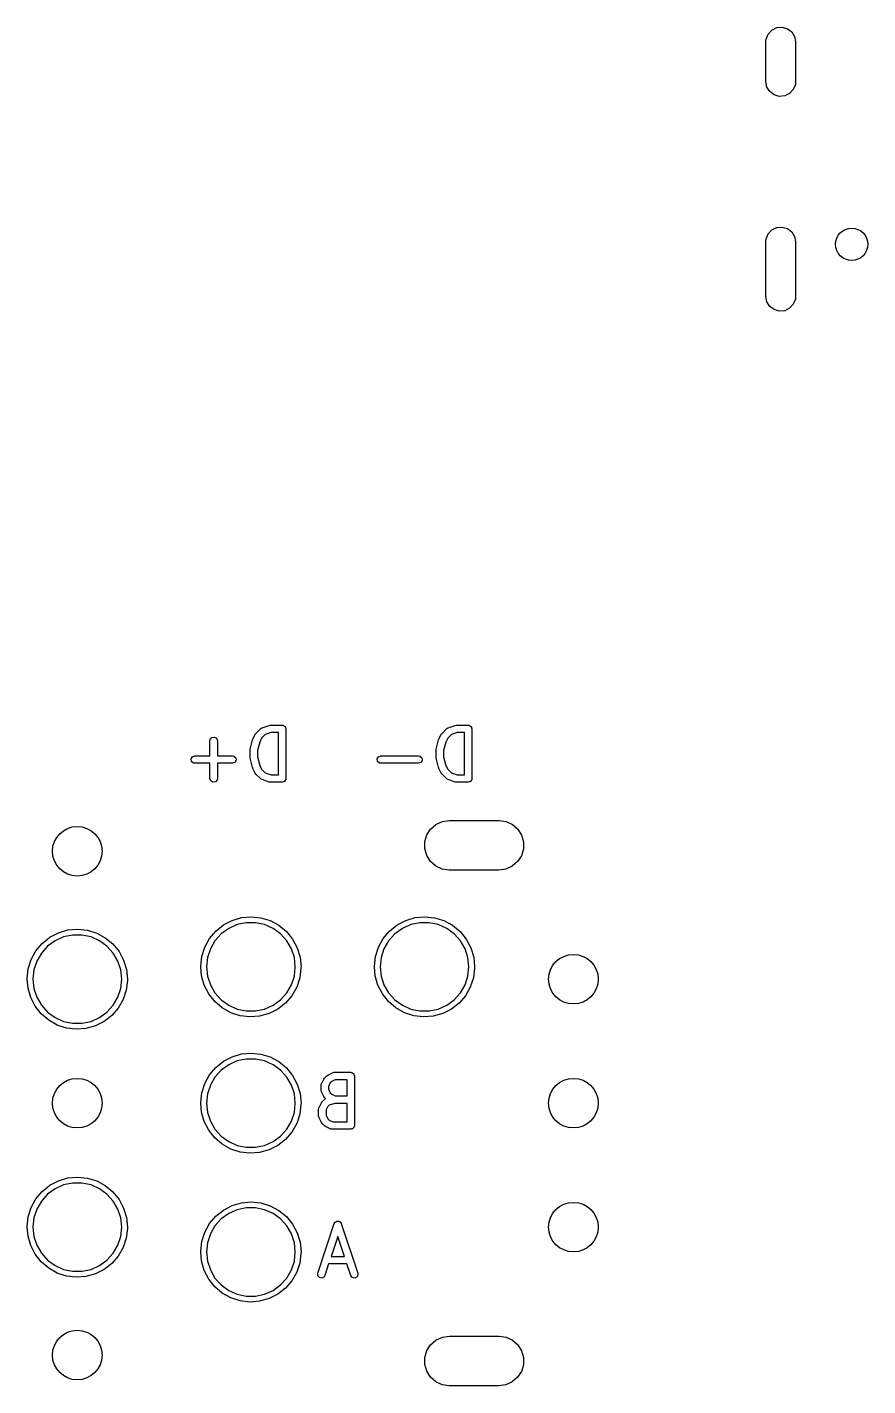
# Model space of a CAD drawing. Extents: x 4.55 to 6.23, y -4.66 to -2.22.
# Drawn here: x 4.645 to 5.312, y -3.295 to -2.217 of the extents above; entities that cross this region are included whole.
import ezdxf

# ---------------------------------------------------------------- set-up
doc = ezdxf.new("R2010")
doc.units = 0
doc.header["$MEASUREMENT"] = 0
doc.layers.add('BLACK', color=7, linetype='CONTINUOUS')

msp = doc.modelspace()

# ---------------------------------------------------------------- linework, layer by layer
at = {"layer": 'BLACK', "linetype": 'CONTINUOUS'}
for p, q in [((5.23172, -2.22605), (5.23332, -2.22204)), ((5.23332, -2.22204), (5.23627, -2.21886)), ((5.23627, -2.21886), (5.24015, -2.21697)), ((5.24015, -2.21697), (5.24446, -2.21659)), ((5.24446, -2.21659), (5.24861, -2.21779)), ((5.24861, -2.21779), (5.25206, -2.22041)), ((5.25206, -2.22041), (5.25433, -2.22409)), ((5.2315, -2.22835), (5.23172, -2.22605)), ((5.2315, -2.25984), (5.2315, -2.22835)), ((5.25433, -2.22409), (5.25512, -2.22835)), ((5.25512, -2.22835), (5.25512, -2.25984)), ((5.23229, -2.26409), (5.2315, -2.25984)), ((5.23456, -2.26778), (5.23229, -2.26409)), ((5.25489, -2.26214), (5.25329, -2.26615)), ((5.25512, -2.25984), (5.25489, -2.26214)), ((5.238, -2.27039), (5.23456, -2.26778)), ((5.24215, -2.2716), (5.238, -2.27039)), ((5.24646, -2.27122), (5.24215, -2.2716)), ((5.25035, -2.26932), (5.24646, -2.27122)), ((5.25329, -2.26615), (5.25035, -2.26932)), ((5.23172, -2.38471), (5.23332, -2.3807)), ((5.23332, -2.3807), (5.23627, -2.37753)), ((5.23627, -2.37753), (5.24015, -2.37563)), ((5.24015, -2.37563), (5.24446, -2.37525)), ((5.24446, -2.37525), (5.24861, -2.37646)), ((5.24861, -2.37646), (5.25206, -2.37907)), ((5.25206, -2.37907), (5.25433, -2.38276)), ((5.25433, -2.38276), (5.25512, -2.38701)), ((5.2315, -2.38701), (5.23172, -2.38471)), ((5.2315, -2.43031), (5.2315, -2.38701)), ((5.25512, -2.38701), (5.25512, -2.43031)), ((5.23229, -2.43457), (5.2315, -2.43031)), ((5.23456, -2.43825), (5.23229, -2.43457)), ((5.25329, -2.43663), (5.25035, -2.4398)), ((5.25489, -2.43261), (5.25329, -2.43663)), ((5.25512, -2.43031), (5.25489, -2.43261)), ((5.238, -2.44087), (5.23456, -2.43825)), ((5.24215, -2.44207), (5.238, -2.44087)), ((5.24646, -2.4417), (5.24215, -2.44207)), ((5.25035, -2.4398), (5.24646, -2.4417)), ((4.83174, -2.77279), (4.83737, -2.77091)), ((4.83737, -2.77091), (4.83824, -2.77079)), ((4.83824, -2.77079), (4.8383, -2.77076)), ((4.8383, -2.77076), (4.84768, -2.77076)), ((4.84768, -2.77076), (4.84806, -2.77083)), ((4.84806, -2.77083), (4.84819, -2.77081)), ((4.84819, -2.77081), (4.8483, -2.77087)), ((4.8483, -2.77087), (4.84869, -2.77094)), ((4.84869, -2.77094), (4.84927, -2.77143)), ((4.84927, -2.77143), (4.84994, -2.77182)), ((4.84994, -2.77182), (4.85003, -2.77207)), ((4.85003, -2.77207), (4.85023, -2.77224)), ((4.97938, -2.77279), (4.98501, -2.77091)), ((4.98501, -2.77091), (4.98588, -2.77079)), ((4.98588, -2.77079), (4.98594, -2.77076)), ((4.98594, -2.77076), (4.99531, -2.77076)), ((4.99531, -2.77076), (4.9957, -2.77083)), ((4.9957, -2.77083), (4.99583, -2.77081)), ((4.99583, -2.77081), (4.99594, -2.77087)), ((4.99594, -2.77087), (4.99632, -2.77094)), ((4.99632, -2.77094), (4.99691, -2.77143)), ((4.99691, -2.77143), (4.99758, -2.77182)), ((4.99758, -2.77182), (4.99767, -2.77207)), ((4.99767, -2.77207), (4.99787, -2.77224)), ((4.79035, -2.78309), (4.79053, -2.78208)), ((4.79053, -2.78208), (4.79183, -2.78053)), ((4.79183, -2.78053), (4.79382, -2.78018)), ((4.79382, -2.78018), (4.79557, -2.78119)), ((4.79557, -2.78119), (4.79626, -2.78309)), ((4.82231, -2.78987), (4.82419, -2.78237)), ((4.82419, -2.78237), (4.8244, -2.78191)), ((4.8244, -2.78191), (4.82441, -2.78177)), ((4.82441, -2.78177), (4.82629, -2.77802)), ((4.82629, -2.77802), (4.82681, -2.77731)), ((4.82681, -2.77731), (4.82684, -2.77725)), ((4.82684, -2.77725), (4.83059, -2.7735)), ((4.83135, -2.78109), (4.82984, -2.78412)), ((4.83059, -2.7735), (4.83143, -2.77291)), ((4.83427, -2.77817), (4.83135, -2.78109)), ((4.83143, -2.77291), (4.83161, -2.7729)), ((4.83161, -2.7729), (4.83174, -2.77279)), ((4.83878, -2.77667), (4.83427, -2.77817)), ((4.84472, -2.77667), (4.83878, -2.77667)), ((4.84472, -2.81013), (4.84472, -2.77667)), ((4.85023, -2.77224), (4.85037, -2.77299)), ((4.85037, -2.77299), (4.85063, -2.77372)), ((4.85063, -2.77372), (4.85063, -2.81309)), ((4.96995, -2.78987), (4.97183, -2.78237)), ((4.97183, -2.78237), (4.97203, -2.78191)), ((4.97203, -2.78191), (4.97205, -2.78177)), ((4.97205, -2.78177), (4.97392, -2.77802)), ((4.97392, -2.77802), (4.97445, -2.77731)), ((4.97445, -2.77731), (4.97448, -2.77725)), ((4.97448, -2.77725), (4.97823, -2.7735)), ((4.97899, -2.78109), (4.97748, -2.78412)), ((4.97823, -2.7735), (4.97907, -2.77291)), ((4.98191, -2.77817), (4.97899, -2.78109)), ((4.97907, -2.77291), (4.97924, -2.7729)), ((4.97924, -2.7729), (4.97938, -2.77279)), ((4.98642, -2.77667), (4.98191, -2.77817)), ((4.99236, -2.77667), (4.98642, -2.77667)), ((4.99236, -2.81013), (4.99236, -2.77667)), ((4.99787, -2.77224), (4.998, -2.77299)), ((4.998, -2.77299), (4.99827, -2.77372)), ((4.99827, -2.77372), (4.99827, -2.81309)), ((4.79035, -2.79513), (4.79035, -2.78309)), ((4.79626, -2.78309), (4.79626, -2.79513)), ((4.82223, -2.79059), (4.82233, -2.79001)), ((4.82223, -2.79621), (4.82223, -2.79059)), ((4.82233, -2.79001), (4.82231, -2.78987)), ((4.82984, -2.78412), (4.82813, -2.79095)), ((4.82813, -2.79095), (4.82813, -2.79585)), ((4.96986, -2.79059), (4.96997, -2.79001)), ((4.96986, -2.79621), (4.96986, -2.79059)), ((4.96997, -2.79001), (4.96995, -2.78987)), ((4.97748, -2.78412), (4.97577, -2.79095)), ((4.97577, -2.79095), (4.97577, -2.79585)), ((4.7754, -2.79757), (4.77641, -2.79583)), ((4.77575, -2.79956), (4.7754, -2.79757)), ((4.7773, -2.80086), (4.77575, -2.79956)), ((4.77641, -2.79583), (4.77831, -2.79513)), ((4.77831, -2.80104), (4.7773, -2.80086)), ((4.77831, -2.79513), (4.79035, -2.79513)), ((4.79035, -2.80104), (4.77831, -2.80104)), ((4.79035, -2.81309), (4.79035, -2.80104)), ((4.79626, -2.79513), (4.80831, -2.79513)), ((4.80831, -2.80104), (4.79626, -2.80104)), ((4.79626, -2.80104), (4.79626, -2.81309)), ((4.80831, -2.79513), (4.80932, -2.79531)), ((4.8102, -2.80035), (4.80831, -2.80104)), ((4.80932, -2.79531), (4.81086, -2.79661)), ((4.81121, -2.7986), (4.8102, -2.80035)), ((4.81086, -2.79661), (4.81121, -2.7986)), ((4.82227, -2.79634), (4.82223, -2.79621)), ((4.82231, -2.79693), (4.82227, -2.79634)), ((4.82419, -2.80443), (4.82231, -2.79693)), ((4.82427, -2.80454), (4.82419, -2.80443)), ((4.82441, -2.80503), (4.82427, -2.80454)), ((4.82813, -2.79585), (4.82984, -2.80268)), ((4.82984, -2.80268), (4.83135, -2.80571)), ((4.92304, -2.79757), (4.92405, -2.79583)), ((4.92339, -2.79956), (4.92304, -2.79757)), ((4.92494, -2.80086), (4.92339, -2.79956)), ((4.92405, -2.79583), (4.92595, -2.79513)), ((4.92595, -2.80104), (4.92494, -2.80086)), ((4.92595, -2.79513), (4.95594, -2.79513)), ((4.95594, -2.80104), (4.92595, -2.80104)), ((4.95594, -2.79513), (4.95695, -2.79531)), ((4.95784, -2.80035), (4.95594, -2.80104)), ((4.95695, -2.79531), (4.9585, -2.79661)), ((4.95885, -2.7986), (4.95784, -2.80035)), ((4.9585, -2.79661), (4.95885, -2.7986)), ((4.96991, -2.79634), (4.96986, -2.79621)), ((4.96995, -2.79693), (4.96991, -2.79634)), ((4.97183, -2.80443), (4.96995, -2.79693)), ((4.9719, -2.80454), (4.97183, -2.80443)), ((4.97205, -2.80503), (4.9719, -2.80454)), ((4.97577, -2.79585), (4.97748, -2.80268)), ((4.97748, -2.80268), (4.97899, -2.80571)), ((4.79105, -2.81498), (4.79035, -2.81309)), ((4.79279, -2.81599), (4.79105, -2.81498)), ((4.79608, -2.8141), (4.79478, -2.81564)), ((4.79626, -2.81309), (4.79608, -2.8141)), ((4.82629, -2.80878), (4.82441, -2.80503)), ((4.82633, -2.80883), (4.82629, -2.80878)), ((4.82684, -2.80955), (4.82633, -2.80883)), ((4.83059, -2.8133), (4.82684, -2.80955)), ((4.83075, -2.81337), (4.83059, -2.8133)), ((4.83084, -2.81352), (4.83075, -2.81337)), ((4.83174, -2.81401), (4.83084, -2.81352)), ((4.83135, -2.80571), (4.83427, -2.80863)), ((4.83737, -2.81589), (4.83174, -2.81401)), ((4.83427, -2.80863), (4.83878, -2.81013)), ((4.83878, -2.81013), (4.84472, -2.81013)), ((4.84957, -2.81535), (4.84932, -2.81544)), ((4.84996, -2.81468), (4.84957, -2.81535)), ((4.85045, -2.8141), (4.84996, -2.81468)), ((4.85052, -2.81371), (4.85045, -2.8141)), ((4.85058, -2.8136), (4.85052, -2.81371)), ((4.85063, -2.81309), (4.85056, -2.81347)), ((4.85056, -2.81347), (4.85058, -2.8136)), ((4.97392, -2.80878), (4.97205, -2.80503)), ((4.97397, -2.80883), (4.97392, -2.80878)), ((4.97448, -2.80955), (4.97397, -2.80883)), ((4.97823, -2.8133), (4.97448, -2.80955)), ((4.97839, -2.81337), (4.97823, -2.8133)), ((4.97848, -2.81352), (4.97839, -2.81337)), ((4.97938, -2.81401), (4.97848, -2.81352)), ((4.97899, -2.80571), (4.98191, -2.80863)), ((4.98501, -2.81589), (4.97938, -2.81401)), ((4.98191, -2.80863), (4.98642, -2.81013)), ((4.98642, -2.81013), (4.99236, -2.81013)), ((4.99721, -2.81535), (4.99696, -2.81544)), ((4.99759, -2.81468), (4.99721, -2.81535)), ((4.99809, -2.8141), (4.99759, -2.81468)), ((4.99816, -2.81371), (4.99809, -2.8141)), ((4.99822, -2.8136), (4.99816, -2.81371)), ((4.99827, -2.81309), (4.9982, -2.81347)), ((4.9982, -2.81347), (4.99822, -2.8136)), ((4.79478, -2.81564), (4.79279, -2.81599)), ((4.83743, -2.81589), (4.83737, -2.81589)), ((4.8383, -2.81604), (4.83743, -2.81589)), ((4.84768, -2.81604), (4.8383, -2.81604)), ((4.8484, -2.81578), (4.84768, -2.81604)), ((4.84915, -2.81564), (4.8484, -2.81578)), ((4.84932, -2.81544), (4.84915, -2.81564)), ((4.98507, -2.81589), (4.98501, -2.81589)), ((4.98594, -2.81604), (4.98507, -2.81589)), ((4.99531, -2.81604), (4.98594, -2.81604)), ((4.99603, -2.81578), (4.99531, -2.81604)), ((4.99679, -2.81564), (4.99603, -2.81578)), ((4.99696, -2.81544), (4.99679, -2.81564)), ((4.96971, -2.84956), (4.97479, -2.84725)), ((4.97479, -2.84725), (4.98031, -2.84646)), ((4.98031, -2.84646), (5.01969, -2.84646)), ((5.01969, -2.84646), (5.01993, -2.84646)), ((5.01993, -2.84646), (5.02544, -2.84732)), ((5.02544, -2.84732), (5.03049, -2.84969)), ((4.96085, -2.86323), (4.96245, -2.85788)), ((4.96245, -2.85788), (4.96548, -2.8532)), ((4.96548, -2.8532), (4.96971, -2.84956)), ((5.03049, -2.84969), (5.03468, -2.85338)), ((5.03468, -2.85338), (5.03765, -2.8581)), ((5.03765, -2.8581), (5.03919, -2.86347)), ((4.96081, -2.86881), (4.96085, -2.86323)), ((4.96235, -2.87418), (4.96081, -2.86881)), ((5.03915, -2.86905), (5.03755, -2.8744)), ((5.03919, -2.86347), (5.03915, -2.86905)), ((4.96532, -2.8789), (4.96235, -2.87418)), ((4.96951, -2.88259), (4.96532, -2.8789)), ((5.03452, -2.87908), (5.03029, -2.88273)), ((5.03755, -2.8744), (5.03452, -2.87908)), ((4.97456, -2.88497), (4.96951, -2.88259)), ((4.98007, -2.88583), (4.97456, -2.88497)), ((4.98031, -2.88583), (4.98007, -2.88583)), ((5.01969, -2.88583), (4.98031, -2.88583)), ((5.02521, -2.88504), (5.01969, -2.88583)), ((5.03029, -2.88273), (5.02521, -2.88504)), ((4.81538, -2.92354), (4.82311, -2.92284)), ((4.82311, -2.92284), (4.83083, -2.92365)), ((4.95318, -2.92354), (4.96091, -2.92284)), ((4.96091, -2.92284), (4.96863, -2.92365)), ((4.67014, -2.93557), (4.67759, -2.93338)), ((4.67759, -2.93338), (4.68532, -2.93268)), ((4.68532, -2.93268), (4.69304, -2.93349)), ((4.69304, -2.93349), (4.70045, -2.93578)), ((4.79501, -2.93419), (4.80106, -2.92933)), ((4.80522, -2.93209), (4.79926, -2.93642)), ((4.80106, -2.92933), (4.80794, -2.92573)), ((4.81195, -2.92909), (4.80522, -2.93209)), ((4.80794, -2.92573), (4.81538, -2.92354)), ((4.81915, -2.92756), (4.81195, -2.92909)), ((4.82652, -2.92756), (4.81915, -2.92756)), ((4.83372, -2.92909), (4.82652, -2.92756)), ((4.83083, -2.92365), (4.83824, -2.92594)), ((4.84045, -2.93209), (4.83372, -2.92909)), ((4.83824, -2.92594), (4.84507, -2.92963)), ((4.84641, -2.93642), (4.84045, -2.93209)), ((4.84507, -2.92963), (4.85105, -2.93458)), ((4.93281, -2.93419), (4.93886, -2.92933)), ((4.94301, -2.93209), (4.93705, -2.93642)), ((4.93886, -2.92933), (4.94573, -2.92573)), ((4.94974, -2.92909), (4.94301, -2.93209)), ((4.94573, -2.92573), (4.95318, -2.92354)), ((4.95695, -2.92756), (4.94974, -2.92909)), ((4.96431, -2.92756), (4.95695, -2.92756)), ((4.97152, -2.92909), (4.96431, -2.92756)), ((4.96863, -2.92365), (4.97604, -2.92594)), ((4.97825, -2.93209), (4.97152, -2.92909)), ((4.97604, -2.92594), (4.98287, -2.92963)), ((4.9842, -2.93642), (4.97825, -2.93209)), ((4.98287, -2.92963), (4.98885, -2.93458)), ((4.65223, -2.94998), (4.65722, -2.94403)), ((4.65722, -2.94403), (4.66327, -2.93917)), ((4.66742, -2.94193), (4.66146, -2.94626)), ((4.66327, -2.93917), (4.67014, -2.93557)), ((4.67415, -2.93893), (4.66742, -2.94193)), ((4.68136, -2.9374), (4.67415, -2.93893)), ((4.68872, -2.9374), (4.68136, -2.9374)), ((4.69593, -2.93893), (4.68872, -2.9374)), ((4.70266, -2.94193), (4.69593, -2.93893)), ((4.70045, -2.93578), (4.70728, -2.93948)), ((4.70861, -2.94626), (4.70266, -2.94193)), ((4.70728, -2.93948), (4.71325, -2.94442)), ((4.71325, -2.94442), (4.71816, -2.95044)), ((4.78629, -2.94693), (4.79002, -2.94013)), ((4.79002, -2.94013), (4.79501, -2.93419)), ((4.79433, -2.94189), (4.79065, -2.94827)), ((4.79926, -2.93642), (4.79433, -2.94189)), ((4.85134, -2.94189), (4.84641, -2.93642)), ((4.85105, -2.93458), (4.85595, -2.94059)), ((4.85502, -2.94827), (4.85134, -2.94189)), ((4.85595, -2.94059), (4.8596, -2.94745)), ((4.92408, -2.94693), (4.92782, -2.94013)), ((4.92782, -2.94013), (4.93281, -2.93419)), ((4.93213, -2.94189), (4.92844, -2.94827)), ((4.93705, -2.93642), (4.93213, -2.94189)), ((4.98913, -2.94189), (4.9842, -2.93642)), ((4.98885, -2.93458), (4.99375, -2.94059)), ((4.99282, -2.94827), (4.98913, -2.94189)), ((4.99375, -2.94059), (4.99739, -2.94745)), ((4.64849, -2.95678), (4.65223, -2.94998)), ((4.65654, -2.95173), (4.65285, -2.95811)), ((4.66146, -2.94626), (4.65654, -2.95173)), ((4.71354, -2.95173), (4.70861, -2.94626)), ((4.71723, -2.95811), (4.71354, -2.95173)), ((4.71816, -2.95044), (4.7218, -2.95729)), ((4.78307, -2.96204), (4.78394, -2.95433)), ((4.78394, -2.95433), (4.78629, -2.94693)), ((4.78837, -2.95527), (4.7876, -2.9626)), ((4.79065, -2.94827), (4.78837, -2.95527)), ((4.8573, -2.95527), (4.85502, -2.94827)), ((4.85807, -2.9626), (4.8573, -2.95527)), ((4.8596, -2.94745), (4.86184, -2.95487)), ((4.86184, -2.95487), (4.8626, -2.9626)), ((4.92087, -2.96204), (4.92174, -2.95433)), ((4.92174, -2.95433), (4.92408, -2.94693)), ((4.92617, -2.95527), (4.9254, -2.9626)), ((4.92844, -2.94827), (4.92617, -2.95527)), ((4.99509, -2.95527), (4.99282, -2.94827)), ((4.99586, -2.9626), (4.99509, -2.95527)), ((4.99739, -2.94745), (4.99964, -2.95487)), ((4.99964, -2.95487), (5.00039, -2.9626)), ((4.64528, -2.97189), (4.64614, -2.96417)), ((4.64614, -2.96417), (4.64849, -2.95678)), ((4.65058, -2.96512), (4.64981, -2.97244)), ((4.65285, -2.95811), (4.65058, -2.96512)), ((4.7195, -2.96512), (4.71723, -2.95811)), ((4.72027, -2.97244), (4.7195, -2.96512)), ((4.7218, -2.95729), (4.72405, -2.96472)), ((4.72405, -2.96472), (4.7248, -2.97244)), ((4.78312, -2.9626), (4.78307, -2.96204)), ((4.78372, -2.96978), (4.78312, -2.9626)), ((4.7876, -2.9626), (4.78837, -2.96992)), ((4.8573, -2.96992), (4.85807, -2.9626)), ((4.86258, -2.96371), (4.86161, -2.97141)), ((4.8626, -2.9626), (4.86258, -2.96371)), ((4.92092, -2.9626), (4.92087, -2.96204)), ((4.92152, -2.96978), (4.92092, -2.9626)), ((4.9254, -2.9626), (4.92617, -2.96992)), ((4.99509, -2.96992), (4.99586, -2.9626)), ((5.00038, -2.96371), (4.99941, -2.97141)), ((5.00039, -2.9626), (5.00038, -2.96371)), ((4.64533, -2.97244), (4.64528, -2.97189)), ((4.64593, -2.97962), (4.64533, -2.97244)), ((4.64981, -2.97244), (4.65058, -2.97977)), ((4.7195, -2.97977), (4.72027, -2.97244)), ((4.72479, -2.97355), (4.72382, -2.98125)), ((4.7248, -2.97244), (4.72479, -2.97355)), ((4.78586, -2.97724), (4.78372, -2.96978)), ((4.78837, -2.96992), (4.79065, -2.97693)), ((4.79065, -2.97693), (4.79433, -2.98331)), ((4.85134, -2.98331), (4.85502, -2.97693)), ((4.85502, -2.97693), (4.8573, -2.96992)), ((4.86161, -2.97141), (4.85916, -2.97877)), ((4.92366, -2.97724), (4.92152, -2.96978)), ((4.92617, -2.96992), (4.92844, -2.97693)), ((4.92844, -2.97693), (4.93213, -2.98331)), ((4.98913, -2.98331), (4.99282, -2.97693)), ((4.99282, -2.97693), (4.99509, -2.96992)), ((4.99941, -2.97141), (4.99696, -2.97877)), ((4.64807, -2.98708), (4.64593, -2.97962)), ((4.65162, -2.99398), (4.64807, -2.98708)), ((4.65058, -2.97977), (4.65285, -2.98677)), ((4.65285, -2.98677), (4.65654, -2.99315)), ((4.71354, -2.99315), (4.71723, -2.98677)), ((4.71723, -2.98677), (4.7195, -2.97977)), ((4.72382, -2.98125), (4.72137, -2.98861)), ((4.78941, -2.98414), (4.78586, -2.97724)), ((4.79423, -2.99022), (4.78941, -2.98414)), ((4.79433, -2.98331), (4.79926, -2.98878)), ((4.84641, -2.98878), (4.85134, -2.98331)), ((4.85533, -2.98552), (4.85026, -2.99139)), ((4.85916, -2.97877), (4.85533, -2.98552)), ((4.92721, -2.98414), (4.92366, -2.97724)), ((4.93203, -2.99022), (4.92721, -2.98414)), ((4.93213, -2.98331), (4.93705, -2.98878)), ((4.9842, -2.98878), (4.98913, -2.98331)), ((4.99312, -2.98552), (4.98805, -2.99139)), ((4.99696, -2.97877), (4.99312, -2.98552)), ((4.65644, -3.00006), (4.65162, -2.99398)), ((4.65654, -2.99315), (4.66146, -2.99862)), ((4.66146, -2.99862), (4.66742, -3.00295)), ((4.70266, -3.00295), (4.70861, -2.99862)), ((4.70861, -2.99862), (4.71354, -2.99315)), ((4.71753, -2.99536), (4.71246, -3.00124)), ((4.72137, -2.98861), (4.71753, -2.99536)), ((4.80014, -2.99525), (4.79423, -2.99022)), ((4.79926, -2.98878), (4.80522, -2.99311)), ((4.80692, -2.99904), (4.80014, -2.99525)), ((4.80522, -2.99311), (4.81195, -2.99611)), ((4.81195, -2.99611), (4.81915, -2.99764)), ((4.81915, -2.99764), (4.82652, -2.99764)), ((4.82652, -2.99764), (4.83372, -2.99611)), ((4.83372, -2.99611), (4.84045, -2.99311)), ((4.84414, -2.99617), (4.83721, -2.99967)), ((4.84045, -2.99311), (4.84641, -2.98878)), ((4.85026, -2.99139), (4.84414, -2.99617)), ((4.93794, -2.99525), (4.93203, -2.99022)), ((4.93705, -2.98878), (4.94301, -2.99311)), ((4.94471, -2.99904), (4.93794, -2.99525)), ((4.94301, -2.99311), (4.94974, -2.99611)), ((4.94974, -2.99611), (4.95695, -2.99764)), ((4.95695, -2.99764), (4.96431, -2.99764)), ((4.96431, -2.99764), (4.97152, -2.99611)), ((4.97152, -2.99611), (4.97825, -2.99311)), ((4.98194, -2.99617), (4.97501, -2.99967)), ((4.97825, -2.99311), (4.9842, -2.98878)), ((4.98805, -2.99139), (4.98194, -2.99617)), ((4.66235, -3.00509), (4.65644, -3.00006)), ((4.66912, -3.00888), (4.66235, -3.00509)), ((4.66742, -3.00295), (4.67415, -3.00595)), ((4.6765, -3.01128), (4.66912, -3.00888)), ((4.67415, -3.00595), (4.68136, -3.00748)), ((4.68136, -3.00748), (4.68872, -3.00748)), ((4.68872, -3.00748), (4.69593, -3.00595)), ((4.69942, -3.00951), (4.69194, -3.0116)), ((4.69593, -3.00595), (4.70266, -3.00295)), ((4.70635, -3.00601), (4.69942, -3.00951)), ((4.71246, -3.00124), (4.70635, -3.00601)), ((4.8143, -3.00143), (4.80692, -2.99904)), ((4.822, -3.00235), (4.8143, -3.00143)), ((4.82974, -3.00176), (4.822, -3.00235)), ((4.83721, -2.99967), (4.82974, -3.00176)), ((4.95209, -3.00143), (4.94471, -2.99904)), ((4.9598, -3.00235), (4.95209, -3.00143)), ((4.96753, -3.00176), (4.9598, -3.00235)), ((4.97501, -2.99967), (4.96753, -3.00176)), ((4.68421, -3.0122), (4.6765, -3.01128)), ((4.69194, -3.0116), (4.68421, -3.0122)), ((4.81538, -3.03181), (4.82311, -3.0311)), ((4.82311, -3.0311), (4.83083, -3.03191)), ((4.79501, -3.04246), (4.80106, -3.03759)), ((4.80522, -3.04035), (4.79926, -3.04468)), ((4.80106, -3.03759), (4.80794, -3.034)), ((4.81195, -3.03736), (4.80522, -3.04035)), ((4.80794, -3.034), (4.81538, -3.03181)), ((4.81915, -3.03583), (4.81195, -3.03736)), ((4.82652, -3.03583), (4.81915, -3.03583)), ((4.83372, -3.03736), (4.82652, -3.03583)), ((4.83083, -3.03191), (4.83824, -3.03421)), ((4.84045, -3.04035), (4.83372, -3.03736)), ((4.83824, -3.03421), (4.84507, -3.0379)), ((4.84641, -3.04468), (4.84045, -3.04035)), ((4.84507, -3.0379), (4.85105, -3.04285)), ((4.78629, -3.0552), (4.79002, -3.0484)), ((4.79002, -3.0484), (4.79501, -3.04246)), ((4.79433, -3.05016), (4.79065, -3.05654)), ((4.79926, -3.04468), (4.79433, -3.05016)), ((4.85134, -3.05016), (4.84641, -3.04468)), ((4.85105, -3.04285), (4.85595, -3.04886)), ((4.85502, -3.05654), (4.85134, -3.05016)), ((4.85595, -3.04886), (4.8596, -3.05571)), ((4.87878, -3.05548), (4.88065, -3.05174)), ((4.88065, -3.05174), (4.88118, -3.05103)), ((4.88118, -3.05103), (4.88121, -3.05097)), ((4.88121, -3.05097), (4.88308, -3.04909)), ((4.88308, -3.04909), (4.88381, -3.04859)), ((4.88381, -3.04859), (4.88385, -3.04854)), ((4.88385, -3.04854), (4.8876, -3.04667)), ((4.88962, -3.05226), (4.88692, -3.05361)), ((4.8876, -3.04667), (4.88858, -3.04637)), ((4.88858, -3.04637), (4.88875, -3.04641)), ((4.88875, -3.04641), (4.88892, -3.04635)), ((4.88892, -3.04635), (4.90204, -3.04635)), ((4.89909, -3.05226), (4.88962, -3.05226)), ((4.89909, -3.0651), (4.89909, -3.05226)), ((4.90204, -3.04635), (4.90243, -3.04642)), ((4.90243, -3.04642), (4.90256, -3.0464)), ((4.90256, -3.0464), (4.90267, -3.04646)), ((4.90267, -3.04646), (4.90305, -3.04653)), ((4.90305, -3.04653), (4.90364, -3.04702)), ((4.90364, -3.04702), (4.90431, -3.04741)), ((4.90431, -3.04741), (4.9044, -3.04766)), ((4.9044, -3.04766), (4.9046, -3.04783)), ((4.9046, -3.04783), (4.90473, -3.04859)), ((4.90473, -3.04859), (4.905, -3.04931)), ((4.905, -3.04931), (4.905, -3.08868)), ((4.78307, -3.07031), (4.78394, -3.0626)), ((4.78394, -3.0626), (4.78629, -3.0552)), ((4.79065, -3.05654), (4.78837, -3.06354)), ((4.8573, -3.06354), (4.85502, -3.05654)), ((4.8596, -3.05571), (4.86184, -3.06314)), ((4.86184, -3.06314), (4.8626, -3.07087)), ((4.87847, -3.05681), (4.87865, -3.0558)), ((4.87847, -3.06055), (4.87847, -3.05681)), ((4.87853, -3.06072), (4.87847, -3.06055)), ((4.87849, -3.06089), (4.87853, -3.06072)), ((4.87878, -3.06188), (4.87849, -3.06089)), ((4.87865, -3.0558), (4.87876, -3.05566)), ((4.87876, -3.05566), (4.87878, -3.05548)), ((4.88065, -3.06562), (4.87878, -3.06188)), ((4.88572, -3.0548), (4.88437, -3.0575)), ((4.88437, -3.0575), (4.88437, -3.05986)), ((4.88437, -3.05986), (4.88572, -3.06256)), ((4.88692, -3.05361), (4.88572, -3.0548)), ((4.88572, -3.06256), (4.88692, -3.06375)), ((4.78312, -3.07087), (4.78307, -3.07031)), ((4.78372, -3.07804), (4.78312, -3.07087)), ((4.78837, -3.06354), (4.7876, -3.07087)), ((4.7876, -3.07087), (4.78837, -3.07819)), ((4.85807, -3.07087), (4.8573, -3.06354)), ((4.8573, -3.07819), (4.85807, -3.07087)), ((4.86258, -3.07198), (4.86161, -3.07968)), ((4.8626, -3.07087), (4.86258, -3.07198)), ((4.87689, -3.07441), (4.87691, -3.07423)), ((4.87691, -3.07423), (4.87878, -3.07048)), ((4.87878, -3.07048), (4.87931, -3.06977)), ((4.87931, -3.06977), (4.87933, -3.06972)), ((4.87933, -3.06972), (4.88121, -3.06784)), ((4.8807, -3.06567), (4.88065, -3.06562)), ((4.88121, -3.06639), (4.8807, -3.06567)), ((4.88207, -3.06725), (4.88121, -3.06639)), ((4.88121, -3.06784), (4.88205, -3.06725)), ((4.88205, -3.06725), (4.88207, -3.06725)), ((4.88385, -3.07355), (4.8825, -3.07625)), ((4.88489, -3.07251), (4.88385, -3.07355)), ((4.8894, -3.07101), (4.88489, -3.07251)), ((4.88692, -3.06375), (4.88962, -3.0651)), ((4.89909, -3.07101), (4.8894, -3.07101)), ((4.88962, -3.0651), (4.89909, -3.0651)), ((4.89909, -3.08572), (4.89909, -3.07101)), ((4.78586, -3.0855), (4.78372, -3.07804)), ((4.78837, -3.07819), (4.79065, -3.0852)), ((4.85502, -3.0852), (4.8573, -3.07819)), ((4.86161, -3.07968), (4.85916, -3.08704)), ((4.87659, -3.07555), (4.87677, -3.07454)), ((4.87659, -3.08118), (4.87659, -3.07555)), ((4.87665, -3.08134), (4.87659, -3.08118)), ((4.87661, -3.08151), (4.87665, -3.08134)), ((4.87691, -3.0825), (4.87661, -3.08151)), ((4.87677, -3.07454), (4.87689, -3.07441)), ((4.87878, -3.08625), (4.87691, -3.0825)), ((4.8825, -3.07625), (4.8825, -3.08048)), ((4.8825, -3.08048), (4.88385, -3.08318)), ((4.88385, -3.08318), (4.88504, -3.08437)), ((4.88504, -3.08437), (4.88774, -3.08572)), ((4.78941, -3.09241), (4.78586, -3.0855)), ((4.79423, -3.09849), (4.78941, -3.09241)), ((4.79065, -3.0852), (4.79433, -3.09158)), ((4.79433, -3.09158), (4.79926, -3.09705)), ((4.84641, -3.09705), (4.85134, -3.09158)), ((4.85533, -3.09379), (4.85026, -3.09966)), ((4.85134, -3.09158), (4.85502, -3.0852)), ((4.85916, -3.08704), (4.85533, -3.09379)), ((4.87883, -3.08629), (4.87878, -3.08625)), ((4.87933, -3.08701), (4.87883, -3.08629)), ((4.88121, -3.08889), (4.87933, -3.08701)), ((4.88127, -3.08892), (4.88121, -3.08889)), ((4.88198, -3.08944), (4.88127, -3.08892)), ((4.88572, -3.09132), (4.88198, -3.08944)), ((4.8859, -3.09134), (4.88572, -3.09132)), ((4.88604, -3.09145), (4.8859, -3.09134)), ((4.88705, -3.09163), (4.88604, -3.09145)), ((4.90204, -3.09163), (4.88705, -3.09163)), ((4.88774, -3.08572), (4.89909, -3.08572)), ((4.90276, -3.09137), (4.90204, -3.09163)), ((4.90352, -3.09123), (4.90276, -3.09137)), ((4.90369, -3.09103), (4.90352, -3.09123)), ((4.90394, -3.09094), (4.90369, -3.09103)), ((4.90433, -3.09027), (4.90394, -3.09094)), ((4.90482, -3.08969), (4.90433, -3.09027)), ((4.90489, -3.0893), (4.90482, -3.08969)), ((4.90495, -3.08919), (4.90489, -3.0893)), ((4.905, -3.08868), (4.90493, -3.08906)), ((4.90493, -3.08906), (4.90495, -3.08919)), ((4.80014, -3.10352), (4.79423, -3.09849)), ((4.79926, -3.09705), (4.80522, -3.10138)), ((4.80692, -3.1073), (4.80014, -3.10352)), ((4.80522, -3.10138), (4.81195, -3.10437)), ((4.81195, -3.10437), (4.81915, -3.10591)), ((4.81915, -3.10591), (4.82652, -3.10591)), ((4.82652, -3.10591), (4.83372, -3.10437)), ((4.83372, -3.10437), (4.84045, -3.10138)), ((4.84414, -3.10444), (4.83721, -3.10794)), ((4.84045, -3.10138), (4.84641, -3.09705)), ((4.85026, -3.09966), (4.84414, -3.10444)), ((4.8143, -3.1097), (4.80692, -3.1073)), ((4.822, -3.11062), (4.8143, -3.1097)), ((4.82974, -3.11003), (4.822, -3.11062)), ((4.83721, -3.10794), (4.82974, -3.11003)), ((4.65722, -3.14088), (4.66327, -3.13602)), ((4.66742, -3.13878), (4.66146, -3.14311)), ((4.66327, -3.13602), (4.67014, -3.13242)), ((4.67415, -3.13578), (4.66742, -3.13878)), ((4.67014, -3.13242), (4.67759, -3.13023)), ((4.68136, -3.13425), (4.67415, -3.13578)), ((4.67759, -3.13023), (4.68532, -3.12953)), ((4.68872, -3.13425), (4.68136, -3.13425)), ((4.68532, -3.12953), (4.69304, -3.13034)), ((4.69593, -3.13578), (4.68872, -3.13425)), ((4.69304, -3.13034), (4.70045, -3.13263)), ((4.70266, -3.13878), (4.69593, -3.13578)), ((4.70045, -3.13263), (4.70728, -3.13633)), ((4.70861, -3.14311), (4.70266, -3.13878)), ((4.70728, -3.13633), (4.71325, -3.14127)), ((4.64849, -3.15363), (4.65223, -3.14683)), ((4.65223, -3.14683), (4.65722, -3.14088)), ((4.65654, -3.14858), (4.65285, -3.15496)), ((4.66146, -3.14311), (4.65654, -3.14858)), ((4.71354, -3.14858), (4.70861, -3.14311)), ((4.71325, -3.14127), (4.71816, -3.14729)), ((4.71723, -3.15496), (4.71354, -3.14858)), ((4.71816, -3.14729), (4.7218, -3.15414)), ((4.81538, -3.14992), (4.82311, -3.14921)), ((4.82311, -3.14921), (4.83083, -3.15002)), ((4.64614, -3.16102), (4.64849, -3.15363)), ((4.65285, -3.15496), (4.65058, -3.16197)), ((4.7195, -3.16197), (4.71723, -3.15496)), ((4.7218, -3.15414), (4.72405, -3.16157)), ((4.79501, -3.16057), (4.80106, -3.1557)), ((4.80522, -3.15846), (4.79926, -3.16279)), ((4.80106, -3.1557), (4.80794, -3.15211)), ((4.81195, -3.15547), (4.80522, -3.15846)), ((4.80794, -3.15211), (4.81538, -3.14992)), ((4.81915, -3.15394), (4.81195, -3.15547)), ((4.82652, -3.15394), (4.81915, -3.15394)), ((4.83372, -3.15547), (4.82652, -3.15394)), ((4.83083, -3.15002), (4.83824, -3.15232)), ((4.84045, -3.15846), (4.83372, -3.15547)), ((4.83824, -3.15232), (4.84507, -3.15601)), ((4.84641, -3.16279), (4.84045, -3.15846)), ((4.84507, -3.15601), (4.85105, -3.16096)), ((4.64528, -3.16874), (4.64614, -3.16102)), ((4.64533, -3.16929), (4.64528, -3.16874)), ((4.64593, -3.17647), (4.64533, -3.16929)), ((4.65058, -3.16197), (4.64981, -3.16929)), ((4.64981, -3.16929), (4.65058, -3.17662)), ((4.72027, -3.16929), (4.7195, -3.16197)), ((4.7195, -3.17662), (4.72027, -3.16929)), ((4.72479, -3.1704), (4.72382, -3.1781)), ((4.72405, -3.16157), (4.7248, -3.16929)), ((4.7248, -3.16929), (4.72479, -3.1704)), ((4.78629, -3.17331), (4.79002, -3.16651)), ((4.79002, -3.16651), (4.79501, -3.16057)), ((4.79433, -3.16827), (4.79065, -3.17465)), ((4.79926, -3.16279), (4.79433, -3.16827)), ((4.85134, -3.16827), (4.84641, -3.16279)), ((4.85105, -3.16096), (4.85595, -3.16697)), ((4.85502, -3.17465), (4.85134, -3.16827)), ((4.85595, -3.16697), (4.8596, -3.17382)), ((4.87581, -3.20585), (4.88893, -3.16648)), ((4.88893, -3.16648), (4.88942, -3.16558)), ((4.88942, -3.16558), (4.88949, -3.16554)), ((4.88949, -3.16554), (4.88952, -3.16546)), ((4.88952, -3.16546), (4.89034, -3.16501)), ((4.89034, -3.16501), (4.89114, -3.16452)), ((4.89114, -3.16452), (4.89122, -3.16454)), ((4.89122, -3.16454), (4.8913, -3.1645)), ((4.8913, -3.1645), (4.89221, -3.16468)), ((4.89221, -3.16468), (4.89314, -3.16482)), ((4.89314, -3.16482), (4.89319, -3.16488)), ((4.89319, -3.16488), (4.89328, -3.1649)), ((4.89328, -3.1649), (4.89386, -3.16563)), ((4.89386, -3.16563), (4.89448, -3.16633)), ((4.89448, -3.16633), (4.89448, -3.16642)), ((4.89448, -3.16642), (4.89453, -3.16648)), ((4.89453, -3.16648), (4.90766, -3.20585)), ((4.64807, -3.18393), (4.64593, -3.17647)), ((4.65058, -3.17662), (4.65285, -3.18362)), ((4.71723, -3.18362), (4.7195, -3.17662)), ((4.72382, -3.1781), (4.72137, -3.18546)), ((4.78307, -3.18842), (4.78394, -3.18071)), ((4.78394, -3.18071), (4.78629, -3.17331)), ((4.78837, -3.18165), (4.7876, -3.18898)), ((4.79065, -3.17465), (4.78837, -3.18165)), ((4.8573, -3.18165), (4.85502, -3.17465)), ((4.85807, -3.18898), (4.8573, -3.18165)), ((4.8596, -3.17382), (4.86184, -3.18125)), ((4.86184, -3.18125), (4.8626, -3.18898)), ((4.89173, -3.17675), (4.88646, -3.19259)), ((4.89701, -3.19259), (4.89173, -3.17675)), ((4.65162, -3.19083), (4.64807, -3.18393)), ((4.65644, -3.19691), (4.65162, -3.19083)), ((4.65285, -3.18362), (4.65654, -3.19)), ((4.65654, -3.19), (4.66146, -3.19547)), ((4.70861, -3.19547), (4.71354, -3.19)), ((4.71753, -3.19221), (4.71246, -3.19809)), ((4.71354, -3.19), (4.71723, -3.18362)), ((4.72137, -3.18546), (4.71753, -3.19221)), ((4.78312, -3.18898), (4.78307, -3.18842)), ((4.78372, -3.19615), (4.78312, -3.18898)), ((4.7876, -3.18898), (4.78837, -3.1963)), ((4.8573, -3.1963), (4.85807, -3.18898)), ((4.86258, -3.19009), (4.86161, -3.19779)), ((4.8626, -3.18898), (4.86258, -3.19009)), ((4.88646, -3.19259), (4.89701, -3.19259)), ((4.66235, -3.20194), (4.65644, -3.19691)), ((4.66146, -3.19547), (4.66742, -3.1998)), ((4.66912, -3.20573), (4.66235, -3.20194)), ((4.66742, -3.1998), (4.67415, -3.2028)), ((4.67415, -3.2028), (4.68136, -3.20433)), ((4.68872, -3.20433), (4.69593, -3.2028)), ((4.69593, -3.2028), (4.70266, -3.1998)), ((4.70635, -3.20287), (4.69942, -3.20636)), ((4.70266, -3.1998), (4.70861, -3.19547)), ((4.71246, -3.19809), (4.70635, -3.20287)), ((4.78586, -3.20361), (4.78372, -3.19615)), ((4.78941, -3.21052), (4.78586, -3.20361)), ((4.78837, -3.1963), (4.79065, -3.20331)), ((4.79065, -3.20331), (4.79433, -3.20969)), ((4.85134, -3.20969), (4.85502, -3.20331)), ((4.85502, -3.20331), (4.8573, -3.1963)), ((4.86161, -3.19779), (4.85916, -3.20515)), ((4.88449, -3.19849), (4.88141, -3.20772)), ((4.89898, -3.19849), (4.88449, -3.19849)), ((4.90205, -3.20772), (4.89898, -3.19849)), ((4.6765, -3.20813), (4.66912, -3.20573)), ((4.68421, -3.20905), (4.6765, -3.20813)), ((4.68136, -3.20433), (4.68872, -3.20433)), ((4.69194, -3.20845), (4.68421, -3.20905)), ((4.69942, -3.20636), (4.69194, -3.20845)), ((4.79423, -3.2166), (4.78941, -3.21052)), ((4.79433, -3.20969), (4.79926, -3.21516)), ((4.84641, -3.21516), (4.85134, -3.20969)), ((4.85533, -3.2119), (4.85026, -3.21777)), ((4.85916, -3.20515), (4.85533, -3.2119)), ((4.87586, -3.20787), (4.87581, -3.20585)), ((4.8772, -3.20938), (4.87586, -3.20787)), ((4.8792, -3.20968), (4.8772, -3.20938)), ((4.88092, -3.20862), (4.8792, -3.20968)), ((4.88141, -3.20772), (4.88092, -3.20862)), ((4.90331, -3.2093), (4.90205, -3.20772)), ((4.90529, -3.20971), (4.90331, -3.2093)), ((4.90706, -3.20875), (4.90529, -3.20971)), ((4.90781, -3.20687), (4.90706, -3.20875)), ((4.90766, -3.20585), (4.90781, -3.20687)), ((4.80014, -3.22163), (4.79423, -3.2166)), ((4.79926, -3.21516), (4.80522, -3.21949)), ((4.80692, -3.22541), (4.80014, -3.22163)), ((4.80522, -3.21949), (4.81195, -3.22248)), ((4.81195, -3.22248), (4.81915, -3.22402)), ((4.81915, -3.22402), (4.82652, -3.22402)), ((4.82652, -3.22402), (4.83372, -3.22248)), ((4.83372, -3.22248), (4.84045, -3.21949)), ((4.84414, -3.22255), (4.83721, -3.22605)), ((4.84045, -3.21949), (4.84641, -3.21516)), ((4.85026, -3.21777), (4.84414, -3.22255)), ((4.8143, -3.22781), (4.80692, -3.22541)), ((4.822, -3.22873), (4.8143, -3.22781)), ((4.82974, -3.22814), (4.822, -3.22873)), ((4.83721, -3.22605), (4.82974, -3.22814)), ((4.96971, -3.25901), (4.97479, -3.2567)), ((4.97479, -3.2567), (4.98031, -3.25591)), ((4.98031, -3.25591), (5.01969, -3.25591)), ((5.01969, -3.25591), (5.01993, -3.25591)), ((5.01993, -3.25591), (5.02544, -3.25677)), ((5.02544, -3.25677), (5.03049, -3.25914)), ((4.96085, -3.27268), (4.96245, -3.26733)), ((4.96245, -3.26733), (4.96548, -3.26265)), ((4.96548, -3.26265), (4.96971, -3.25901)), ((5.03049, -3.25914), (5.03468, -3.26283)), ((5.03468, -3.26283), (5.03765, -3.26755)), ((5.03765, -3.26755), (5.03919, -3.27292)), ((4.96081, -3.27826), (4.96085, -3.27268)), ((4.96235, -3.28363), (4.96081, -3.27826)), ((5.03915, -3.2785), (5.03755, -3.28385)), ((5.03919, -3.27292), (5.03915, -3.2785)), ((4.96532, -3.28835), (4.96235, -3.28363)), ((4.96951, -3.29204), (4.96532, -3.28835)), ((5.03452, -3.28853), (5.03029, -3.29217)), ((5.03755, -3.28385), (5.03452, -3.28853)), ((4.97456, -3.29442), (4.96951, -3.29204)), ((4.98007, -3.29527), (4.97456, -3.29442)), ((4.98031, -3.29528), (4.98007, -3.29527)), ((5.01969, -3.29528), (4.98031, -3.29528)), ((5.02521, -3.29448), (5.01969, -3.29528)), ((5.03029, -3.29217), (5.02521, -3.29448))]:
    msp.add_line(p, q, dxfattribs=at)
at = {"layer": 'BLACK'}
for centre, radius in [((5.29961, -2.38898), 0.0128), ((4.68504, -2.87087), 0.01969), ((5.07874, -2.97244), 0.01969), ((4.68504, -3.07087), 0.01969), ((5.07874, -3.07087), 0.01969), ((5.07874, -3.16929), 0.01969), ((4.68504, -3.27087), 0.01969)]:
    msp.add_circle(centre, radius, dxfattribs=at)

doc.saveas('drawing.dxf')
